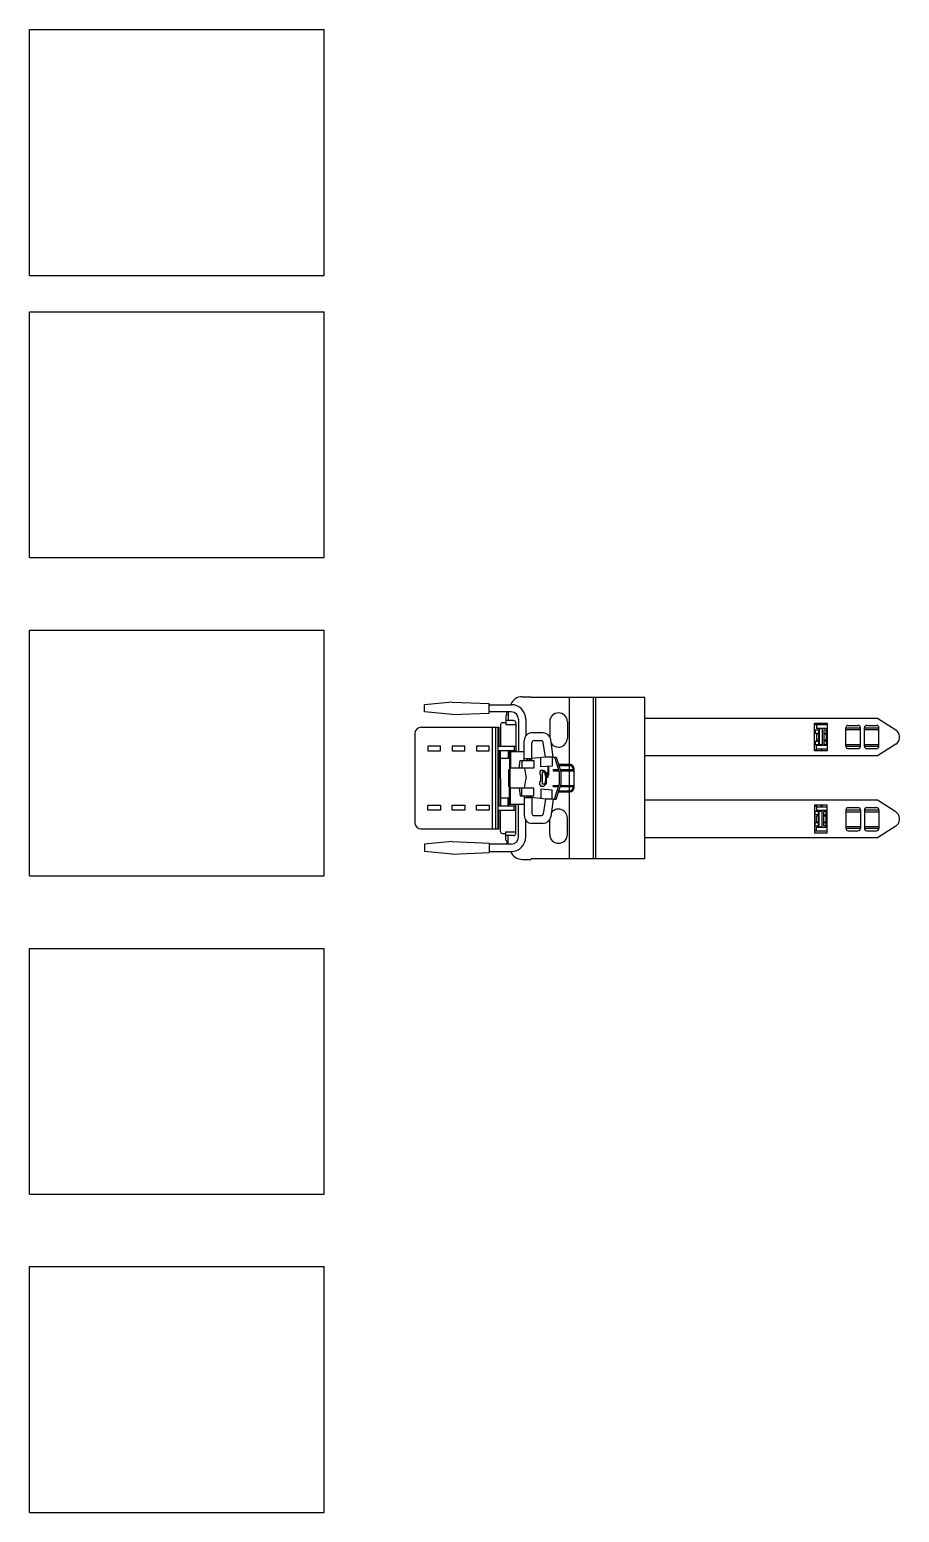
# Model space of a CAD drawing. Header units: millimetres. Extents: x -9564 to 100419, y -25359 to 24346.
# Drawn here: x 14702 to 18241, y -22458 to -16423 of the extents above; entities that cross this region are included whole.
import ezdxf

# ---------------------------------------------------------------- set-up
doc = ezdxf.new("R2010")
doc.units = ezdxf.units.MM
doc.header["$LTSCALE"] = 100
doc.layers.add('Maquinas', color=200, linetype='Continuous')
doc.layers.add('Mesas-estantes', color=230, linetype='Continuous')

msp = doc.modelspace()

# ---------------------------------------------------------------- linework, layer by layer
at = {"layer": 'Maquinas'}
for p, q in [((16420.949, -19160.073), (16308.449, -19170.873)), ((16308.449, -19200.573), (16308.449, -19170.873)), ((16420.949, -19160.073), (16571.249, -19166.373)), ((16571.249, -19205.073), (16571.249, -19166.373)), ((16571.249, -19170.873), (16661.249, -19170.873)), ((16706.249, -19138.473), (16743.149, -19138.473)), ((16743.149, -19138.473), (16743.149, -19141.173)), ((16898.849, -19141.173), (16743.149, -19141.173)), ((17205.749, -19141.173), (16898.849, -19141.173)), ((16898.849, -19413.57), (16898.849, -19141.173)), ((16996.049, -19798.173), (16996.049, -19141.173)), ((17005.049, -19798.173), (17005.049, -19141.173)), ((17205.749, -19798.173), (17205.749, -19141.173)), ((16420.949, -19211.373), (16308.449, -19200.573)), ((16420.949, -19211.373), (16571.249, -19205.073)), ((16661.249, -19200.573), (16571.249, -19200.573)), ((16625.249, -19243.773), (16639.649, -19243.773)), ((16643.249, -19213.173), (16639.649, -19216.773)), ((16639.649, -19216.773), (16639.649, -19250.973)), ((16671.149, -19235.673), (16639.649, -19235.673)), ((16643.249, -19213.173), (16643.249, -19200.573)), ((16648.649, -19200.573), (16648.649, -19235.673)), ((16680.149, -19244.673), (16680.149, -19362.573)), ((16690.949, -19230.273), (16690.949, -19362.573)), ((16720.649, -19230.273), (16720.649, -19298.002)), ((16817.849, -19240.173), (16817.849, -19300.823)), ((16889.849, -19240.173), (16889.849, -19307.673)), ((18151.649, -19226.673), (17205.749, -19226.673)), ((18226.161, -19274.089), (18151.649, -19226.673)), ((16268.849, -19289.392), (16268.849, -19649.954)), ((16295.568, -19262.673), (16610.849, -19262.673)), ((16583.849, -19262.673), (16583.849, -19676.673)), ((16597.349, -19262.673), (16597.349, -19676.673)), ((16606.349, -19262.673), (16606.349, -19676.673)), ((16610.849, -19262.673), (16610.849, -19339.173)), ((16618.049, -19250.973), (16618.049, -19339.173)), ((16639.649, -19250.973), (16680.149, -19250.973)), ((16790.801, -19285.467), (16745.801, -19285.467)), ((17947.349, -19253.535), (17895.149, -19253.535)), ((17911.349, -19274.235), (17897.849, -19274.235)), ((17897.849, -19274.235), (17897.849, -19287.735)), ((17911.349, -19287.735), (17897.849, -19287.735)), ((17903.249, -19253.535), (17903.249, -19267.935)), ((17942.849, -19267.935), (17903.249, -19267.935)), ((17911.349, -19290.435), (17903.249, -19290.435)), ((17903.249, -19290.435), (17903.249, -19314.735)), ((17911.349, -19274.235), (17911.349, -19333.635)), ((17914.049, -19269.735), (17914.049, -19333.635)), ((17926.649, -19269.735), (17914.049, -19269.735)), ((17926.649, -19269.735), (17926.649, -19333.635)), ((17932.949, -19275.135), (17932.949, -19333.635)), ((17942.849, -19275.135), (17932.949, -19275.135)), ((17942.849, -19287.735), (17932.949, -19287.735)), ((17942.849, -19290.435), (17932.949, -19290.435)), ((17942.849, -19267.935), (17942.849, -19333.635)), ((18022.949, -19339.935), (18022.949, -19265.235)), ((18022.949, -19265.235), (18082.349, -19265.235)), ((18022.949, -19272.435), (18082.349, -19272.435)), ((18032.849, -19255.335), (18072.449, -19255.335)), ((18082.349, -19339.935), (18082.349, -19265.235)), ((18098.549, -19339.935), (18098.549, -19265.235)), ((18098.549, -19265.235), (18157.949, -19265.235)), ((18098.549, -19272.435), (18157.949, -19272.435)), ((18108.449, -19255.335), (18148.049, -19255.335)), ((18157.949, -19339.935), (18157.949, -19265.235)), ((18240.749, -19305.681), (18240.749, -19300.665)), ((16606.349, -19339.173), (16680.149, -19339.173)), ((16606.349, -19357.173), (16680.149, -19357.173)), ((16610.849, -19357.173), (16610.849, -19582.173)), ((16618.049, -19469.673), (16618.049, -19357.173)), ((16648.649, -19357.173), (16648.649, -19388.673)), ((16654.049, -19357.173), (16654.049, -19433.673)), ((16714.301, -19362.573), (16658.549, -19362.573)), ((16658.549, -19362.573), (16658.549, -19429.173)), ((16673.849, -19339.173), (16673.849, -19357.173)), ((16714.301, -19397.673), (16714.301, -19316.967)), ((16745.801, -19397.673), (16745.801, -19325.967)), ((16754.801, -19316.967), (16782.995, -19316.967)), ((16800.444, -19384.467), (16791.905, -19324.694)), ((16832.263, -19384.467), (16821.984, -19312.512)), ((17911.349, -19320.135), (17897.849, -19320.135)), ((17897.849, -19320.135), (17897.849, -19333.635)), ((17911.349, -19333.635), (17897.849, -19333.635)), ((17911.349, -19314.735), (17903.249, -19314.735)), ((17903.249, -19351.635), (17903.249, -19337.235)), ((17947.349, -19337.235), (17903.249, -19337.235)), ((17947.349, -19351.635), (17903.249, -19351.635)), ((17926.649, -19333.635), (17914.049, -19333.635)), ((17942.849, -19314.735), (17932.949, -19314.735)), ((17942.849, -19319.235), (17932.949, -19319.235)), ((17942.849, -19333.635), (17932.949, -19333.635)), ((18022.949, -19332.735), (18082.349, -19332.735)), ((18022.949, -19339.935), (18082.349, -19339.935)), ((18032.849, -19349.835), (18072.449, -19349.835)), ((18098.549, -19332.735), (18157.949, -19332.735)), ((18098.549, -19339.935), (18157.949, -19339.935)), ((18108.449, -19349.835), (18148.049, -19349.835)), ((18226.161, -19332.256), (18151.649, -19379.673)), ((16618.049, -19388.673), (16658.549, -19388.673)), ((16658.549, -19429.173), (16656.749, -19430.973)), ((16656.749, -19508.373), (16656.749, -19430.973)), ((16753.901, -19429.173), (16658.549, -19429.173)), ((16693.601, -19429.173), (16698.101, -19397.673)), ((16698.101, -19397.673), (16745.801, -19397.673)), ((16704.401, -19397.673), (16704.401, -19429.173)), ((16714.301, -19390.473), (16745.801, -19390.473)), ((16715.249, -19429.173), (16722.449, -19469.673)), ((16800.444, -19384.467), (16745.801, -19390.473)), ((16745.801, -19397.673), (16753.901, -19397.673)), ((16753.901, -19397.673), (16753.901, -19429.173)), ((16781.863, -19424.067), (16781.863, -19386.509)), ((16827.763, -19420.467), (16781.863, -19424.067)), ((16832.263, -19384.467), (16800.444, -19384.467)), ((16809.763, -19421.879), (16809.763, -19448.073)), ((16812.463, -19421.667), (16812.463, -19457.973)), ((16832.263, -19384.467), (16827.763, -19384.467)), ((16827.763, -19384.467), (16827.763, -19420.467)), ((16832.263, -19384.467), (16843.963, -19384.467)), ((16837.34, -19384.467), (16856.549, -19443.669)), ((16843.963, -19384.467), (16862.849, -19442.673)), ((16853.406, -19413.57), (16898.849, -19413.57)), ((16854.866, -19418.07), (16898.849, -19418.07)), ((16898.849, -19435.17), (16898.849, -19418.07)), ((18151.649, -19379.673), (17205.749, -19379.673)), ((16618.049, -19469.673), (16618.049, -19582.173)), ((16654.049, -19433.673), (16652.249, -19435.473)), ((16652.249, -19503.873), (16652.249, -19435.473)), ((16715.249, -19510.173), (16722.449, -19469.673)), ((16778.249, -19442.673), (16778.249, -19455.273)), ((16778.249, -19442.673), (16780.949, -19442.673)), ((16778.249, -19455.273), (16780.949, -19455.273)), ((16778.249, -19484.073), (16780.949, -19484.073)), ((16778.249, -19496.673), (16778.249, -19484.073)), ((16780.949, -19442.673), (16780.949, -19437.273)), ((16780.949, -19437.273), (16793.549, -19437.273)), ((16780.949, -19455.273), (16780.949, -19484.073)), ((16797.149, -19444.473), (16788.149, -19444.473)), ((16788.149, -19494.873), (16788.149, -19444.473)), ((16804.349, -19448.073), (16793.549, -19437.273)), ((16804.349, -19491.273), (16793.549, -19502.073)), ((16797.149, -19448.073), (16797.149, -19444.473)), ((16799.849, -19448.073), (16797.149, -19448.073)), ((16799.849, -19491.273), (16797.149, -19491.273)), ((16797.149, -19491.273), (16797.149, -19494.873)), ((16799.849, -19457.973), (16799.849, -19448.073)), ((16802.549, -19457.973), (16799.849, -19457.973)), ((16802.549, -19481.373), (16799.849, -19481.373)), ((16799.849, -19481.373), (16799.849, -19491.273)), ((16802.549, -19481.373), (16802.549, -19457.973)), ((16804.349, -19491.273), (16804.349, -19448.073)), ((16807.063, -19448.073), (16807.063, -19467.873)), ((16807.063, -19448.073), (16809.763, -19448.073)), ((16809.763, -19467.873), (16807.063, -19467.873)), ((16809.763, -19457.973), (16812.463, -19457.973)), ((16809.763, -19457.973), (16809.763, -19467.873)), ((16831.615, -19435.17), (16853.791, -19435.17)), ((16831.615, -19435.17), (16831.615, -19439.67)), ((16831.615, -19439.67), (16855.252, -19439.67)), ((16856.549, -19443.669), (16856.549, -19495.676)), ((16860.415, -19435.17), (16917.749, -19435.17)), ((16861.875, -19439.67), (16917.749, -19439.67)), ((16862.849, -19442.673), (16862.849, -19496.673)), ((16898.849, -19499.676), (16898.849, -19439.67)), ((16913.249, -19432.47), (16913.249, -19435.17)), ((16917.749, -19506.876), (16917.749, -19432.47)), ((16618.049, -19550.673), (16658.549, -19550.673)), ((16648.649, -19582.173), (16648.649, -19550.673)), ((16654.049, -19505.673), (16652.249, -19503.873)), ((16654.049, -19582.173), (16654.049, -19505.673)), ((16658.549, -19510.173), (16656.749, -19508.373)), ((16658.549, -19576.773), (16658.549, -19510.173)), ((16753.901, -19510.173), (16658.549, -19510.173)), ((16693.601, -19510.173), (16698.101, -19541.673)), ((16698.101, -19541.673), (16745.801, -19541.673)), ((16704.401, -19541.673), (16704.401, -19510.173)), ((16714.301, -19541.673), (16714.301, -19622.379)), ((16714.301, -19548.873), (16745.801, -19548.873)), ((16745.801, -19541.673), (16745.801, -19613.379)), ((16745.801, -19541.673), (16753.901, -19541.673)), ((16800.444, -19554.879), (16745.801, -19548.873)), ((16753.901, -19541.673), (16753.901, -19510.173)), ((16778.249, -19496.673), (16780.949, -19496.673)), ((16780.949, -19496.673), (16780.949, -19502.073)), ((16780.949, -19502.073), (16793.549, -19502.073)), ((16827.763, -19518.879), (16781.863, -19515.279)), ((16781.863, -19515.279), (16781.863, -19552.837)), ((16797.149, -19494.873), (16788.149, -19494.873)), ((16827.763, -19554.879), (16827.763, -19518.879)), ((16831.615, -19499.676), (16855.252, -19499.676)), ((16831.615, -19504.176), (16831.615, -19499.676)), ((16831.615, -19504.176), (16853.791, -19504.176)), ((16837.34, -19554.879), (16856.549, -19495.676)), ((16843.963, -19554.879), (16862.849, -19496.673)), ((16853.406, -19525.776), (16898.849, -19525.776)), ((16854.866, -19521.276), (16898.849, -19521.276)), ((16860.415, -19504.176), (16917.749, -19504.176)), ((16861.875, -19499.676), (16917.749, -19499.676)), ((16898.849, -19521.276), (16898.849, -19504.176)), ((16898.849, -19798.173), (16898.849, -19525.776)), ((16913.249, -19506.876), (16913.249, -19504.176)), ((16606.349, -19582.173), (16680.149, -19582.173)), ((16606.349, -19600.173), (16680.149, -19600.173)), ((16610.849, -19676.673), (16610.849, -19600.173)), ((16618.049, -19688.373), (16618.049, -19600.173)), ((16714.301, -19576.773), (16658.549, -19576.773)), ((16673.849, -19600.173), (16673.849, -19582.173)), ((16680.149, -19694.673), (16680.149, -19576.773)), ((16690.949, -19709.073), (16690.949, -19576.773)), ((16800.444, -19554.879), (16791.905, -19614.652)), ((16832.263, -19554.879), (16800.444, -19554.879)), ((16832.263, -19554.879), (16821.984, -19626.834)), ((16832.263, -19554.879), (16827.763, -19554.879)), ((16832.263, -19554.879), (16843.963, -19554.879)), ((18151.649, -19559.673), (17205.749, -19559.673)), ((17911.349, -19605.711), (17897.849, -19605.711)), ((17897.849, -19619.211), (17897.849, -19605.711)), ((17947.349, -19587.711), (17903.249, -19587.711)), ((17903.249, -19587.711), (17903.249, -19602.111)), ((17947.349, -19602.111), (17903.249, -19602.111)), ((17911.349, -19665.111), (17911.349, -19605.711)), ((17914.049, -19669.611), (17914.049, -19605.711)), ((17926.649, -19605.711), (17914.049, -19605.711)), ((17926.649, -19669.611), (17926.649, -19605.711)), ((17942.849, -19605.711), (17932.949, -19605.711)), ((17932.949, -19664.211), (17932.949, -19605.711)), ((17942.849, -19671.411), (17942.849, -19605.711)), ((18022.949, -19599.411), (18022.949, -19674.111)), ((18022.949, -19599.411), (18082.349, -19599.411)), ((18022.949, -19606.611), (18082.349, -19606.611)), ((18032.849, -19589.511), (18072.449, -19589.511)), ((18082.349, -19599.411), (18082.349, -19674.111)), ((18098.549, -19599.411), (18098.549, -19674.111)), ((18098.549, -19599.411), (18157.949, -19599.411)), ((18098.549, -19606.611), (18157.949, -19606.611)), ((18108.449, -19589.511), (18148.049, -19589.511)), ((18226.161, -19607.089), (18151.649, -19559.673)), ((18157.949, -19599.411), (18157.949, -19674.111)), ((16720.649, -19709.073), (16720.649, -19641.343)), ((16790.801, -19653.879), (16745.801, -19653.879)), ((16754.801, -19622.379), (16782.995, -19622.379)), ((16817.849, -19699.173), (16817.849, -19638.523)), ((16889.849, -19699.173), (16889.849, -19631.673)), ((17911.349, -19619.211), (17897.849, -19619.211)), ((17911.349, -19651.611), (17897.849, -19651.611)), ((17897.849, -19665.111), (17897.849, -19651.611)), ((17911.349, -19665.111), (17897.849, -19665.111)), ((17903.249, -19648.911), (17903.249, -19624.611)), ((17911.349, -19624.611), (17903.249, -19624.611)), ((17911.349, -19648.911), (17903.249, -19648.911)), ((17903.249, -19685.811), (17903.249, -19671.411)), ((17942.849, -19671.411), (17903.249, -19671.411)), ((17926.649, -19669.611), (17914.049, -19669.611)), ((17942.849, -19620.111), (17932.949, -19620.111)), ((17942.849, -19624.611), (17932.949, -19624.611)), ((17942.849, -19648.911), (17932.949, -19648.911)), ((17942.849, -19651.611), (17932.949, -19651.611)), ((17942.849, -19664.211), (17932.949, -19664.211)), ((18022.949, -19666.911), (18082.349, -19666.911)), ((18098.549, -19666.911), (18157.949, -19666.911)), ((18226.161, -19665.256), (18151.649, -19712.673)), ((18240.749, -19638.681), (18240.749, -19633.665)), ((16295.568, -19676.673), (16610.849, -19676.673)), ((16420.949, -19727.973), (16308.449, -19738.773)), ((16420.949, -19727.973), (16571.249, -19734.273)), ((16625.249, -19695.573), (16639.649, -19695.573)), ((16639.649, -19688.373), (16680.149, -19688.373)), ((16639.649, -19722.573), (16639.649, -19688.373)), ((16671.149, -19703.673), (16639.649, -19703.673)), ((16643.249, -19726.173), (16639.649, -19722.573)), ((16643.249, -19726.173), (16643.249, -19738.773)), ((16648.649, -19738.773), (16648.649, -19703.673)), ((18151.649, -19712.673), (17205.749, -19712.673)), ((17947.349, -19685.811), (17895.149, -19685.811)), ((18022.949, -19674.111), (18082.349, -19674.111)), ((18032.849, -19684.011), (18072.449, -19684.011)), ((18098.549, -19674.111), (18157.949, -19674.111)), ((18108.449, -19684.011), (18148.049, -19684.011)), ((16308.449, -19738.773), (16308.449, -19768.473)), ((16420.949, -19779.273), (16308.449, -19768.473)), ((16420.949, -19779.273), (16571.249, -19772.973)), ((16571.249, -19734.273), (16571.249, -19772.973)), ((16661.249, -19738.773), (16571.249, -19738.773)), ((16571.249, -19768.473), (16661.249, -19768.473)), ((16706.249, -19800.873), (16743.149, -19800.873)), ((16898.849, -19798.173), (16743.149, -19798.173)), ((16743.149, -19800.873), (16743.149, -19798.173)), ((17205.749, -19798.173), (16898.849, -19798.173))]:
    msp.add_line(p, q, dxfattribs=at)
for points in [[(17895.149, -19246.335), (17947.349, -19246.335), (17947.349, -19358.835), (17895.149, -19358.835)], [(16321.949, -19358.973), (16374.149, -19358.973), (16374.149, -19339.173), (16321.949, -19339.173)], [(16420.949, -19358.973), (16473.149, -19358.973), (16473.149, -19339.173), (16420.949, -19339.173)], [(16519.949, -19358.973), (16572.149, -19358.973), (16572.149, -19339.173), (16519.949, -19339.173)], [(16321.949, -19580.373), (16374.149, -19580.373), (16374.149, -19600.173), (16321.949, -19600.173)], [(16420.949, -19580.373), (16473.149, -19580.373), (16473.149, -19600.173), (16420.949, -19600.173)], [(16519.949, -19580.373), (16572.149, -19580.373), (16572.149, -19600.173), (16519.949, -19600.173)], [(17895.149, -19693.011), (17947.349, -19693.011), (17947.349, -19580.511), (17895.149, -19580.511)]]:
    msp.add_lwpolyline(points, close=True, dxfattribs=at)
for centre in [(17902.349, -19355.235), (17925.749, -19355.235), (16726.901, -19394.073), (16737.701, -19394.073), (16726.901, -19545.273), (16737.701, -19545.273), (17902.349, -19584.111), (17925.749, -19584.111)]:
    msp.add_circle(centre, 1.8, dxfattribs=at)
for centre, radius, start, end in [((16706.249, -19188.873), 50.4, 90, 159.0751676), ((16661.249, -19230.273), 59.4, 0, 90), ((16625.249, -19250.973), 7.2, 90, 180), ((16661.249, -19230.273), 29.7, 0, 90), ((16671.149, -19244.673), 9, 0, 90), ((16853.849, -19240.173), 36, 0, 180), ((16295.568, -19289.392), 26.719, 90, 180), ((16745.801, -19316.967), 31.5, 90, 180), ((16790.801, -19316.967), 31.5, 8.1301024, 90), ((16853.849, -19307.673), 36, 214.5887788, 0), ((18032.849, -19265.235), 9.9, 90, 180), ((18072.449, -19265.235), 9.9, 0, 90), ((18108.449, -19265.235), 9.9, 90, 180), ((18148.049, -19265.235), 9.9, 0, 90), ((18209.249, -19300.665), 31.5, 0, 57.5288077), ((18209.249, -19305.681), 31.5, 302.4711923, 0), ((16754.801, -19325.967), 9, 90, 180), ((16782.995, -19325.967), 9, 8.1301024, 90), ((18032.849, -19339.935), 9.9, 180, 270), ((18072.449, -19339.935), 9.9, 270, 0), ((18108.449, -19339.935), 9.9, 180, 270), ((18148.049, -19339.935), 9.9, 270, 0), ((16898.849, -19432.47), 18.9, 0, 90), ((16898.849, -19432.47), 14.4, 0, 90), ((16898.849, -19506.876), 18.9, 270, 0), ((16898.849, -19506.876), 14.4, 270, 0), ((16853.849, -19631.673), 36, 0, 145.4112212), ((18032.849, -19599.411), 9.9, 90, 180), ((18072.449, -19599.411), 9.9, 0, 90), ((18108.449, -19599.411), 9.9, 90, 180), ((18148.049, -19599.411), 9.9, 0, 90), ((18209.249, -19633.665), 31.5, 0, 57.5288077), ((16295.568, -19649.954), 26.719, 180, 270), ((16745.801, -19622.379), 31.5, 180, 270), ((16754.801, -19613.379), 9, 180, 270), ((16782.995, -19613.379), 9, 270, 351.8698976), ((16790.801, -19622.379), 31.5, 270, 351.8698976), ((18209.249, -19638.681), 31.5, 302.4711923, 0), ((16625.249, -19688.373), 7.2, 180, 270), ((16661.249, -19709.073), 59.4, 270, 0), ((16661.249, -19709.073), 29.7, 270, 0), ((16671.149, -19694.673), 9, 270, 0), ((16853.849, -19699.173), 36, 180, 0), ((18032.849, -19674.111), 9.9, 180, 270), ((18072.449, -19674.111), 9.9, 270, 0), ((18108.449, -19674.111), 9.9, 180, 270), ((18148.049, -19674.111), 9.9, 270, 0), ((16706.249, -19750.473), 50.4, 200.9248324, 270)]:
    msp.add_arc(centre, radius, start, end, dxfattribs=at)
at = {"layer": 'Mesas-estantes'}
for p, q in [((14701.797, -16923.497), (14701.797, -16423.497)), ((14701.797, -16423.497), (15900.419, -16423.497)), ((15900.419, -16923.497), (15900.419, -16423.497)), ((14701.797, -17423.497), (14701.797, -16923.497)), ((15900.419, -17423.497), (15900.419, -16923.497)), ((14701.797, -17423.497), (15900.419, -17423.497)), ((14701.797, -18072.44), (14701.797, -17572.44)), ((14701.797, -17572.44), (15900.419, -17572.44)), ((15900.419, -18072.44), (15900.419, -17572.44)), ((14701.797, -18572.44), (14701.797, -18072.44)), ((15900.419, -18572.44), (15900.419, -18072.44)), ((14701.797, -18572.44), (15900.419, -18572.44)), ((14701.797, -19367.242), (14701.797, -18867.242)), ((14701.797, -18867.242), (15900.419, -18867.242)), ((15900.419, -19367.242), (15900.419, -18867.242)), ((14701.797, -19867.242), (14701.797, -19367.242)), ((15900.419, -19867.242), (15900.419, -19367.242)), ((14701.797, -19867.242), (15900.419, -19867.242)), ((14701.797, -20663.326), (14701.797, -20163.326)), ((14701.797, -20163.326), (15900.419, -20163.326)), ((15900.419, -20663.326), (15900.419, -20163.326)), ((14701.797, -21163.326), (14701.797, -20663.326)), ((15900.419, -21163.326), (15900.419, -20663.326)), ((14701.797, -21163.326), (15900.419, -21163.326)), ((14701.797, -21958.128), (14701.797, -21458.128)), ((14701.797, -21458.128), (15900.419, -21458.128)), ((15900.419, -21958.128), (15900.419, -21458.128)), ((14701.797, -22458.128), (14701.797, -21958.128)), ((15900.419, -22458.128), (15900.419, -21958.128)), ((14701.797, -22458.128), (15900.419, -22458.128))]:
    msp.add_line(p, q, dxfattribs=at)

doc.saveas('drawing.dxf')
